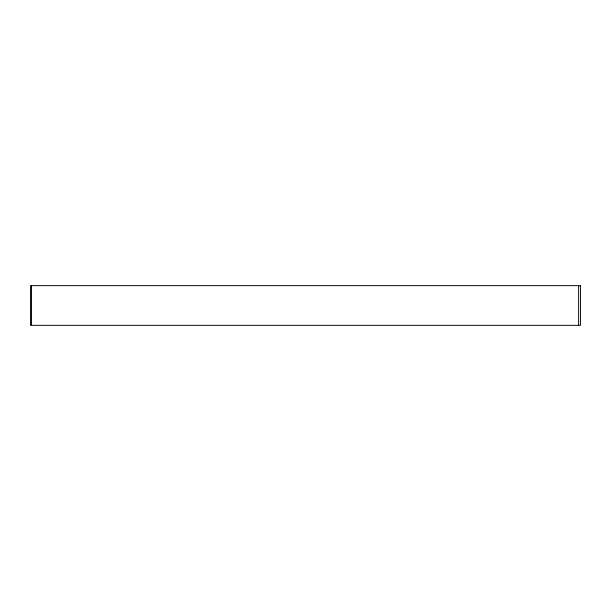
<?xml version="1.0" encoding="UTF-8"?>
<svg xmlns="http://www.w3.org/2000/svg" width="611" height="611" viewBox="0 0 611 611"><rect width="100%" height="100%" fill="white"/><g stroke="black" fill="none" stroke-linecap="round" stroke-linejoin="round"><path stroke-width="0.92" d="M578.617 285.658L578.617 325.342M31.467 285.658L31.467 325.342M580.45 285.658L30.55 285.658L30.55 325.342L580.45 325.342L580.45 285.658"/></g></svg>
